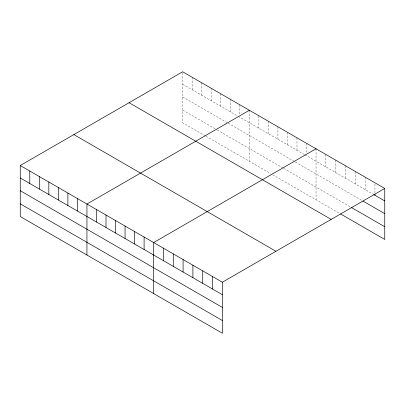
<?xml version="1.0" encoding="UTF-8"?>
<svg xmlns="http://www.w3.org/2000/svg" width="405" height="405" viewBox="0 0 405 405"><rect width="100%" height="100%" fill="white"/><g stroke="black" fill="none" stroke-linecap="round" stroke-linejoin="round"><path stroke-width="0.3" stroke-dasharray="2.02 1.52" d="M182.65 84.245L237.7 116.027M238.226 116.336L304.393 154.533M304.919 154.837L373.299 194.314M182.65 96.962L227.64 122.938M228.172 123.241L294.865 161.747M295.392 162.056L361.847 200.419M182.65 110.064L216.523 129.62M217.055 129.929L283.216 168.126M283.748 168.434L350.391 206.909M205.411 135.923L182.65 122.781L182.65 71.776M205.937 136.227L270.515 173.507M272.631 174.732L339.486 213.329M374.934 184.037L374.934 192.765M365.118 177.127L365.118 189.596M355.301 171.457L355.301 183.926M345.485 165.792L345.485 178.261M335.669 160.122L335.669 172.591M325.853 154.457L325.853 166.926M316.037 148.787L316.037 199.792M306.509 143.289L306.509 152.639M296.981 137.786L296.981 150.255M287.454 132.288L287.454 144.752M277.926 126.785L277.926 139.254M268.399 121.282L268.399 133.751M258.871 115.784L258.871 128.253M249.343 110.281L249.343 161.286M239.816 104.784L239.816 114.757M230.288 99.281L230.288 111.75M220.76 93.783L220.76 106.252M211.233 88.28L211.233 100.749M201.705 82.777L201.705 95.246M192.178 77.279L192.178 89.748"/><path stroke-width="0.61" d="M20.25 165.539L222.35 282.219L222.35 333.224L20.25 216.538L20.25 165.539L182.65 71.776L384.75 188.462L384.75 239.461L340.575 213.956M249.343 110.281L86.943 204.044L86.943 255.044M316.037 148.787L153.637 242.549L153.637 293.549M222.35 282.219L384.75 188.462M373.845 194.633L384.75 200.931M362.936 201.052L384.75 213.643M351.484 207.537L384.75 226.744M129.058 102.718L331.158 219.399M73.842 134.597L275.942 251.277M20.25 178.008L222.35 294.688M20.25 190.725L222.35 307.405M20.25 203.826L222.35 320.507M374.934 194.015L374.934 195.261M212.534 276.554L212.534 289.023M202.718 270.884L202.718 283.353M192.901 265.219L192.901 277.688M183.085 259.549L183.085 272.018M173.269 253.884L173.269 266.353M163.453 248.214L163.453 260.683M144.109 237.046L144.109 249.515M134.581 231.549L134.581 244.018M125.054 226.046L125.054 238.515M115.526 220.548L115.526 233.012M105.999 215.045L105.999 227.514M96.471 209.542L96.471 222.011M77.416 198.541L77.416 211.01M67.888 193.043L67.888 205.512M58.36 187.54L58.36 200.009M48.833 182.042L48.833 194.511M39.305 176.54L39.305 189.008M29.778 171.037L29.778 183.506"/></g></svg>
